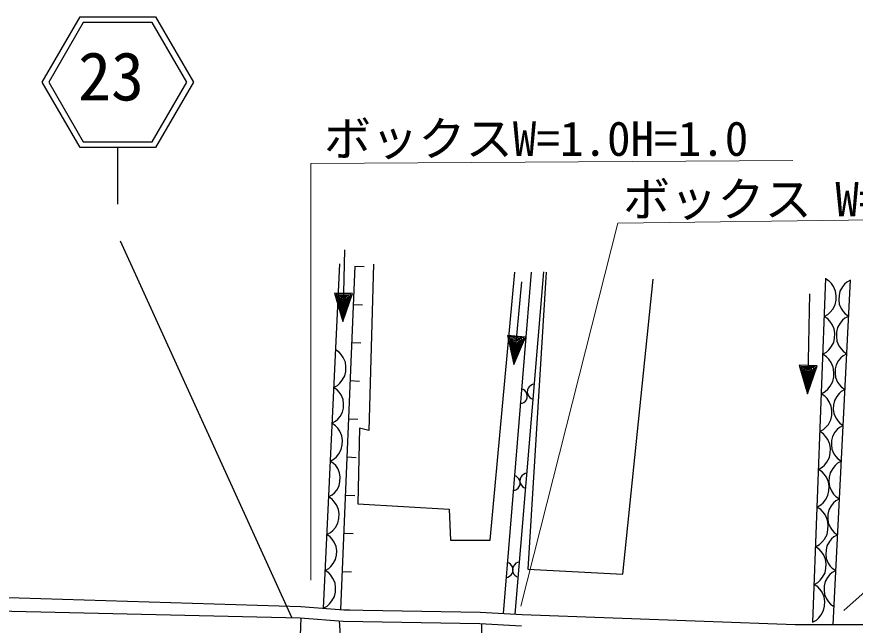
# Model space of a CAD drawing. Units: millimetres, scale not verified. Extents: x 40000 to 680000, y 20000 to 380000.
# Drawn here: x 277564 to 321962, y 282448 to 314668 of the extents above; entities that cross this region are included whole.
import ezdxf
from ezdxf.enums import TextEntityAlignment as Align

# ---------------------------------------------------------------- set-up
doc = ezdxf.new("R2010")
doc.units = ezdxf.units.MM
doc.header["$LTSCALE"] = 1000
for name, color, linetype, lineweight in [('M-BGD', 7, 'Continuous', 25), ('M-STR-HTXT', 7, 'Continuous', 13), ('M-STR-STRC', 7, 'Continuous', 25)]:
    doc.layers.add(name, color=color, linetype=linetype, lineweight=lineweight)
doc.styles.add('ＭＳ ゴシック', font='')
doc.styles.get('ＭＳ ゴシック').set_extended_font_data('MS Gothic')

msp = doc.modelspace()

# ---------------------------------------------------------------- linework, layer by layer
at = {"layer": 'M-BGD'}
for p, q in [((294917, 302324), (294836, 298524)), ((294647, 301578), (293793, 283353)), ((295457, 301460), (294707, 283278)), ((295457, 301460), (295957, 301439)), ((296453, 301566), (296202, 292761)), ((302629, 286955), (303941, 301151)), ((304795, 301147), (303319, 283075)), ((303950, 283040), (305468, 301166)), ((305589, 301145), (304626, 285411)), ((304294, 300626), (303890, 296261)), ((309652, 285159), (311264, 300771)), ((320391, 300818), (319703, 282609)), ((320585, 300669), (320390, 300796)), ((320700, 300544), (320585, 300669)), ((320786, 282495), (321716, 300720)), ((321520, 300616), (321401, 300508)), ((321716, 300720), (321520, 300616)), ((320814, 300380), (320700, 300544)), ((320925, 300136), (320814, 300380)), ((320956, 299894), (320925, 300136)), ((321153, 300140), (321104, 299914)), ((321279, 300362), (321153, 300140)), ((321401, 300508), (321279, 300362)), ((295348, 300014), (294388, 300034)), ((294388, 300034), (294836, 298524)), ((295257, 299956), (294477, 299972)), ((294477, 299972), (294840, 298704)), ((295165, 299898), (294566, 299911)), ((294566, 299911), (294844, 298884)), ((295074, 299840), (294654, 299849)), ((294654, 299849), (294848, 299064)), ((294983, 299782), (294743, 299787)), ((294743, 299787), (294851, 299244)), ((294892, 299724), (294832, 299725)), ((294832, 299725), (294857, 299484)), ((294836, 298524), (295348, 300014)), ((294840, 298704), (295257, 299956)), ((294844, 298884), (295165, 299898)), ((294848, 299064), (295074, 299840)), ((294851, 299244), (294983, 299782)), ((294857, 299484), (294892, 299724)), ((319546, 299991), (319433, 294703)), ((320947, 299654), (320956, 299894)), ((321104, 299914), (321092, 299687)), ((321092, 299687), (321119, 299457)), ((295374, 299439), (295873, 299419)), ((320769, 299181), (320898, 299416)), ((320898, 299416), (320947, 299654)), ((321119, 299457), (321221, 299223)), ((320314, 298798), (320519, 298910)), ((320510, 298670), (320314, 298798)), ((320519, 298910), (320643, 299025)), ((320643, 299025), (320769, 299181)), ((321221, 299223), (321327, 299066)), ((321327, 299066), (321435, 298946)), ((321619, 298823), (321413, 298713)), ((321435, 298946), (321619, 298823)), ((320625, 298546), (320510, 298670)), ((320739, 298381), (320625, 298546)), ((320850, 298137), (320739, 298381)), ((321159, 298446), (321027, 298212)), ((321287, 298599), (321159, 298446)), ((321413, 298713), (321287, 298599)), ((320881, 297896), (320850, 298137)), ((320975, 297974), (320963, 297735)), ((321027, 298212), (320975, 297974)), ((304506, 297710), (303550, 297799)), ((303550, 297799), (303890, 296261)), ((304411, 297659), (303634, 297731)), ((303634, 297731), (303906, 296440)), ((304316, 297608), (303718, 297663)), ((303718, 297663), (303923, 296620)), ((304220, 297556), (303802, 297595)), ((303802, 297595), (303939, 296799)), ((304125, 297505), (303886, 297527)), ((303886, 297527), (303956, 296978)), ((303890, 296261), (304506, 297710)), ((303906, 296440), (304411, 297659)), ((303923, 296620), (304316, 297608)), ((303939, 296799), (304220, 297556)), ((303956, 296978), (304125, 297505)), ((320823, 297417), (320872, 297656)), ((320872, 297656), (320881, 297896)), ((320963, 297735), (320990, 297493)), ((320990, 297493), (321098, 297247)), ((294628, 296908), (294434, 297038)), ((295290, 297419), (295790, 297399)), ((304030, 297453), (303970, 297459)), ((303970, 297459), (303978, 297217)), ((303978, 297217), (304030, 297453)), ((320443, 296911), (320568, 297027)), ((320568, 297027), (320694, 297182)), ((320694, 297182), (320823, 297417)), ((321098, 297247), (321210, 297081)), ((321210, 297081), (321323, 296955)), ((294743, 296783), (294628, 296908)), ((294855, 296617), (294743, 296783)), ((294964, 296372), (294855, 296617)), ((320239, 296799), (320443, 296911)), ((320444, 296665), (320239, 296799)), ((320565, 296535), (320444, 296665)), ((321202, 296613), (321080, 296467)), ((321322, 296721), (321202, 296613)), ((321517, 296825), (321322, 296721)), ((321323, 296955), (321517, 296825)), ((294992, 296130), (294964, 296372)), ((294981, 295891), (294992, 296130)), ((319945, 296193), (318985, 296213)), ((318985, 296213), (319433, 294703)), ((319854, 296135), (319074, 296151)), ((319074, 296151), (319437, 294883)), ((319433, 294703), (319945, 296193)), ((319437, 294883), (319854, 296135)), ((320685, 296362), (320565, 296535)), ((320801, 296105), (320685, 296362)), ((320955, 296245), (320905, 296019)), ((321080, 296467), (320955, 296245)), ((294930, 295653), (294981, 295891)), ((319763, 296076), (319163, 296089)), ((319163, 296089), (319441, 295063)), ((319671, 296018), (319251, 296027)), ((319251, 296027), (319445, 295243)), ((319580, 295960), (319340, 295965)), ((319340, 295965), (319449, 295423)), ((319489, 295902), (319429, 295904)), ((319429, 295904), (319454, 295663)), ((319441, 295063), (319763, 296076)), ((319445, 295243), (319671, 296018)), ((319449, 295423), (319580, 295960)), ((319454, 295663), (319489, 295902)), ((320834, 295852), (320801, 296105)), ((320824, 295600), (320834, 295852)), ((320905, 296019), (320894, 295792)), ((320894, 295792), (320920, 295562)), ((294546, 295150), (294671, 295265)), ((294671, 295265), (294799, 295419)), ((294799, 295419), (294930, 295653)), ((295207, 295399), (295707, 295379)), ((320637, 295103), (320773, 295350)), ((320773, 295350), (320824, 295600)), ((320920, 295562), (321022, 295328)), ((321022, 295328), (321128, 295171)), ((294341, 295040), (294546, 295150)), ((294525, 294917), (294341, 295040)), ((294634, 294798), (294525, 294917)), ((294740, 294641), (294634, 294798)), ((304384, 294934), (304291, 294973)), ((304460, 294879), (304384, 294934)), ((304533, 294793), (304460, 294879)), ((304606, 294906), (304596, 294779)), ((304646, 294999), (304606, 294906)), ((304701, 295075), (304646, 294999)), ((304787, 295148), (304701, 295075)), ((304871, 295189), (304787, 295148)), ((304969, 295213), (304871, 295189)), ((320160, 294701), (320374, 294819)), ((320374, 294819), (320505, 294940)), ((320505, 294940), (320637, 295103)), ((321225, 294823), (321105, 294715)), ((321128, 295171), (321236, 295051)), ((321420, 294928), (321225, 294823)), ((321236, 295051), (321420, 294928)), ((294844, 294408), (294740, 294641)), ((294871, 294178), (294844, 294408)), ((304494, 294315), (304548, 294391)), ((304574, 294709), (304533, 294793)), ((304548, 294391), (304588, 294484)), ((304598, 294611), (304574, 294709)), ((304588, 294484), (304598, 294611)), ((304596, 294779), (304620, 294680)), ((304620, 294680), (304661, 294597)), ((304661, 294597), (304734, 294510)), ((304734, 294510), (304809, 294456)), ((304809, 294456), (304902, 294416)), ((320355, 294573), (320160, 294701)), ((320470, 294449), (320355, 294573)), ((320584, 294284), (320470, 294449)), ((320984, 294569), (320858, 294348)), ((321105, 294715), (320984, 294569)), ((294812, 293724), (294860, 293950)), ((294860, 293950), (294871, 294178)), ((304226, 294176), (304324, 294200)), ((304324, 294200), (304408, 294241)), ((304408, 294241), (304494, 294315)), ((320695, 294040), (320584, 294284)), ((320726, 293799), (320695, 294040)), ((320809, 294122), (320797, 293894)), ((320858, 294348), (320809, 294122)), ((294566, 293355), (294687, 293502)), ((294687, 293502), (294812, 293724)), ((320668, 293320), (320717, 293559)), ((320717, 293559), (320726, 293799)), ((320797, 293894), (320823, 293664)), ((320823, 293664), (320926, 293431)), ((294252, 293142), (294447, 293247)), ((294446, 293013), (294252, 293142)), ((294447, 293247), (294566, 293355)), ((295124, 293379), (295623, 293358)), ((320413, 292930), (320539, 293085)), ((320539, 293085), (320668, 293320)), ((320926, 293431), (321032, 293273)), ((321032, 293273), (321140, 293154)), ((321324, 293030), (321128, 292926)), ((321140, 293154), (321324, 293030)), ((294560, 292887), (294446, 293013)), ((294672, 292722), (294560, 292887)), ((294781, 292476), (294672, 292722)), ((295719, 292892), (295625, 288871)), ((296202, 292761), (295719, 292892)), ((320084, 292702), (320289, 292814)), ((320280, 292575), (320084, 292702)), ((320289, 292814), (320413, 292930)), ((320887, 292672), (320761, 292450)), ((321008, 292818), (320887, 292672)), ((321128, 292926), (321008, 292818)), ((294810, 292235), (294781, 292476)), ((294799, 291995), (294810, 292235)), ((320395, 292450), (320280, 292575)), ((320509, 292286), (320395, 292450)), ((320620, 292041), (320509, 292286)), ((320712, 292224), (320700, 291997)), ((320761, 292450), (320712, 292224)), ((294616, 291523), (294747, 291757)), ((294747, 291757), (294799, 291995)), ((320651, 291800), (320620, 292041)), ((320642, 291560), (320651, 291800)), ((320700, 291997), (320727, 291767)), ((320727, 291767), (320829, 291533)), ((294158, 291144), (294364, 291255)), ((294364, 291255), (294489, 291369)), ((294489, 291369), (294616, 291523)), ((295040, 291359), (295540, 291338)), ((320464, 291087), (320593, 291322)), ((320593, 291322), (320642, 291560)), ((320829, 291533), (320935, 291376)), ((320935, 291376), (321043, 291256)), ((321043, 291256), (321227, 291133)), ((294343, 291021), (294158, 291144)), ((294451, 290902), (294343, 291021)), ((294558, 290745), (294451, 290902)), ((320009, 290703), (320213, 290816)), ((320213, 290816), (320338, 290931)), ((320338, 290931), (320464, 291087)), ((320895, 290909), (320767, 290756)), ((321021, 291023), (320895, 290909)), ((321227, 291133), (321021, 291023)), ((294661, 290512), (294558, 290745)), ((294688, 290282), (294661, 290512)), ((304008, 290334), (303915, 290373)), ((304306, 290365), (304252, 290289)), ((304393, 290438), (304306, 290365)), ((304477, 290479), (304393, 290438)), ((304575, 290503), (304477, 290479)), ((320204, 290576), (320009, 290703)), ((320320, 290452), (320204, 290576)), ((320433, 290287), (320320, 290452)), ((320635, 290522), (320583, 290284)), ((320767, 290756), (320635, 290522)), ((294629, 289829), (294678, 290055)), ((294678, 290055), (294688, 290282)), ((304084, 290279), (304008, 290334)), ((304157, 290193), (304084, 290279)), ((304199, 290110), (304157, 290193)), ((304223, 290011), (304199, 290110)), ((304212, 290196), (304201, 290069)), ((304201, 290069), (304225, 289970)), ((304252, 290289), (304212, 290196)), ((304212, 289884), (304223, 290011)), ((304225, 289970), (304266, 289887)), ((320544, 290043), (320433, 290287)), ((320575, 289801), (320544, 290043)), ((320583, 290284), (320571, 290045)), ((320571, 290045), (320598, 289803)), ((294384, 289460), (294505, 289606)), ((294505, 289606), (294629, 289829)), ((303850, 289576), (303948, 289600)), ((303948, 289600), (304032, 289642)), ((304032, 289642), (304118, 289715)), ((304118, 289715), (304173, 289791)), ((304173, 289791), (304212, 289884)), ((304266, 289887), (304339, 289800)), ((304339, 289800), (304415, 289746)), ((304415, 289746), (304508, 289706)), ((320517, 289323), (320566, 289562)), ((320566, 289562), (320575, 289801)), ((320598, 289803), (320706, 289557)), ((320706, 289557), (320818, 289391)), ((294069, 289246), (294264, 289351)), ((294263, 289117), (294069, 289246)), ((294378, 288991), (294263, 289117)), ((294264, 289351), (294384, 289460)), ((294957, 289339), (295457, 289318)), ((320262, 288933), (320388, 289088)), ((320388, 289088), (320517, 289323)), ((320929, 289031), (320810, 288923)), ((320818, 289391), (320931, 289265)), ((321125, 289135), (320929, 289031)), ((320931, 289265), (321125, 289135)), ((294490, 288826), (294378, 288991)), ((294599, 288581), (294490, 288826)), ((295625, 288871), (300462, 288589)), ((300462, 288589), (300525, 286955)), ((319933, 288705), (320138, 288817)), ((320139, 288571), (319933, 288705)), ((320138, 288817), (320262, 288933)), ((320688, 288777), (320563, 288555)), ((320810, 288923), (320688, 288777)), ((294627, 288339), (294599, 288581)), ((294616, 288099), (294627, 288339)), ((320260, 288440), (320139, 288571)), ((320379, 288268), (320260, 288440)), ((320496, 288011), (320379, 288268)), ((320513, 288329), (320502, 288102)), ((320563, 288555), (320513, 288329)), ((294434, 287627), (294565, 287861)), ((294565, 287861), (294616, 288099)), ((320528, 287758), (320496, 288011)), ((320502, 288102), (320528, 287872)), ((320519, 287506), (320528, 287758)), ((320528, 287872), (320630, 287638)), ((293976, 287248), (294181, 287359)), ((294181, 287359), (294307, 287473)), ((294307, 287473), (294434, 287627)), ((294874, 287319), (295373, 287298)), ((320332, 287009), (320467, 287256)), ((320467, 287256), (320519, 287506)), ((320630, 287638), (320736, 287481)), ((320736, 287481), (320844, 287361)), ((320844, 287361), (321028, 287238)), ((294160, 287126), (293976, 287248)), ((294269, 287006), (294160, 287126)), ((294375, 286849), (294269, 287006)), ((294479, 286616), (294375, 286849)), ((300525, 286955), (302629, 286955)), ((320069, 286724), (320200, 286845)), ((320200, 286845), (320332, 287009)), ((320591, 286879), (320466, 286658)), ((320713, 287025), (320591, 286879)), ((320833, 287133), (320713, 287025)), ((321028, 287238), (320833, 287133)), ((294506, 286387), (294479, 286616)), ((294495, 286159), (294506, 286387)), ((319854, 286606), (320069, 286724)), ((320050, 286479), (319854, 286606)), ((320165, 286354), (320050, 286479)), ((320416, 286432), (320405, 286204)), ((320466, 286658), (320416, 286432)), ((294322, 285710), (294447, 285933)), ((294447, 285933), (294495, 286159)), ((320279, 286190), (320165, 286354)), ((320390, 285946), (320279, 286190)), ((320421, 285704), (320390, 285946)), ((320405, 286204), (320431, 285974)), ((320431, 285974), (320533, 285741)), ((294082, 285455), (294201, 285564)), ((294201, 285564), (294322, 285710)), ((303633, 285734), (303540, 285774)), ((303709, 285680), (303633, 285734)), ((303782, 285593), (303709, 285680)), ((303823, 285510), (303782, 285593)), ((303818, 285487), (303807, 285359)), ((303858, 285580), (303818, 285487)), ((303847, 285411), (303823, 285510)), ((303912, 285655), (303858, 285580)), ((303998, 285728), (303912, 285655)), ((304082, 285770), (303998, 285728)), ((304181, 285793), (304082, 285770)), ((320412, 285464), (320421, 285704)), ((320533, 285741), (320639, 285583)), ((320639, 285583), (320748, 285464)), ((293887, 285350), (294082, 285455)), ((294081, 285221), (293887, 285350)), ((294195, 285096), (294081, 285221)), ((294308, 284930), (294195, 285096)), ((294790, 285299), (295290, 285278)), ((303573, 285000), (303656, 285042)), ((303656, 285042), (303743, 285115)), ((303743, 285115), (303797, 285191)), ((303797, 285191), (303837, 285284)), ((303807, 285359), (303831, 285261)), ((303831, 285261), (303872, 285177)), ((303837, 285284), (303847, 285411)), ((303872, 285177), (303945, 285091)), ((303945, 285091), (304021, 285036)), ((304021, 285036), (304114, 284996)), ((304626, 285411), (309652, 285159)), ((320234, 284991), (320363, 285226)), ((320363, 285226), (320412, 285464)), ((320616, 285128), (320495, 284982)), ((320736, 285236), (320616, 285128)), ((320931, 285340), (320736, 285236)), ((320748, 285464), (320931, 285340)), ((294416, 284685), (294308, 284930)), ((294445, 284443), (294416, 284685)), ((303475, 284976), (303573, 285000)), ((319779, 284608), (319983, 284720)), ((319974, 284480), (319779, 284608)), ((319983, 284720), (320108, 284836)), ((320108, 284836), (320234, 284991)), ((320369, 284760), (320320, 284534)), ((320495, 284982), (320369, 284760)), ((294383, 283966), (294434, 284204)), ((294434, 284204), (294445, 284443)), ((320090, 284356), (319974, 284480)), ((320203, 284191), (320090, 284356)), ((320314, 283947), (320203, 284191)), ((320320, 284534), (320308, 284307)), ((320308, 284307), (320334, 284077)), ((274709, 283992), (292605, 283449)), ((294124, 283577), (294252, 283732)), ((294252, 283732), (294383, 283966)), ((320345, 283706), (320314, 283947)), ((320334, 284077), (320437, 283843)), ((320336, 283466), (320345, 283706)), ((320437, 283843), (320543, 283686)), ((292605, 283449), (294874, 283265)), ((293793, 283353), (293999, 283463)), ((293999, 283463), (294124, 283577)), ((294707, 283278), (295206, 283258)), ((294874, 283265), (302105, 283142)), ((320287, 283228), (320336, 283466)), ((320543, 283686), (320651, 283566)), ((320651, 283566), (320835, 283443)), ((275102, 283252), (292574, 282849)), ((292601, 282847), (292544, 281130)), ((292574, 282849), (294844, 282665)), ((302105, 283142), (304320, 283019)), ((304320, 283019), (318788, 282495)), ((319908, 282722), (320032, 282837)), ((320032, 282837), (320158, 282992)), ((320158, 282992), (320287, 283228)), ((294753, 281130), (294661, 282680)), ((294844, 282665), (302084, 282543)), ((302084, 282543), (304292, 282420)), ((302166, 282538), (302164, 281130)), ((318788, 282495), (320741, 282495)), ((319703, 282609), (319908, 282722)), ((320741, 282495), (330876, 282476))]:
    msp.add_line(p, q, dxfattribs=at)
at = {"layer": 'M-STR-HTXT'}
for p, q in [((318660, 307053), (293129, 306895)), ((293129, 306895), (293129, 284832)), ((309388, 303746), (304257, 283452)), ((337890, 304088), (309388, 303746)), ((321359, 283224), (338688, 298730))]:
    msp.add_line(p, q, dxfattribs=at)
at = {"layer": 'M-STR-STRC'}
for p, q in [((278914, 311204), (280914, 314668)), ((281087, 314368), (279260, 311204)), ((280914, 314668), (284914, 314668)), ((284741, 314368), (281087, 314368)), ((286567, 311204), (284741, 314368)), ((284914, 314668), (286914, 311204)), ((280914, 307740), (278914, 311204)), ((279260, 311204), (281087, 308040)), ((284741, 308040), (286567, 311204)), ((286914, 311204), (284914, 307740)), ((284914, 307740), (280914, 307740)), ((281087, 308040), (284741, 308040)), ((282914, 304740), (282914, 307740)), ((292126, 282860), (283053, 302790))]:
    msp.add_line(p, q, dxfattribs=at)

# ---------------------------------------------------------------- texts
at = {"layer": 'M-STR-HTXT', "style": 'ＭＳ ゴシック'}
for s, p in [('ボックスW=1.0H=1.0', (293829, 306753)), ('ボックス W=1.0H=1.0', (309660, 303544))]:
    msp.add_text(s, height=1833, dxfattribs=at).set_placement(p, align=Align.BOTTOM_LEFT)
at = {"layer": 'M-STR-STRC', "style": 'ＭＳ ゴシック'}
msp.add_text('23', height=2566, dxfattribs=at).set_placement((280810, 309465), align=Align.BOTTOM_LEFT)

doc.saveas('drawing.dxf')
